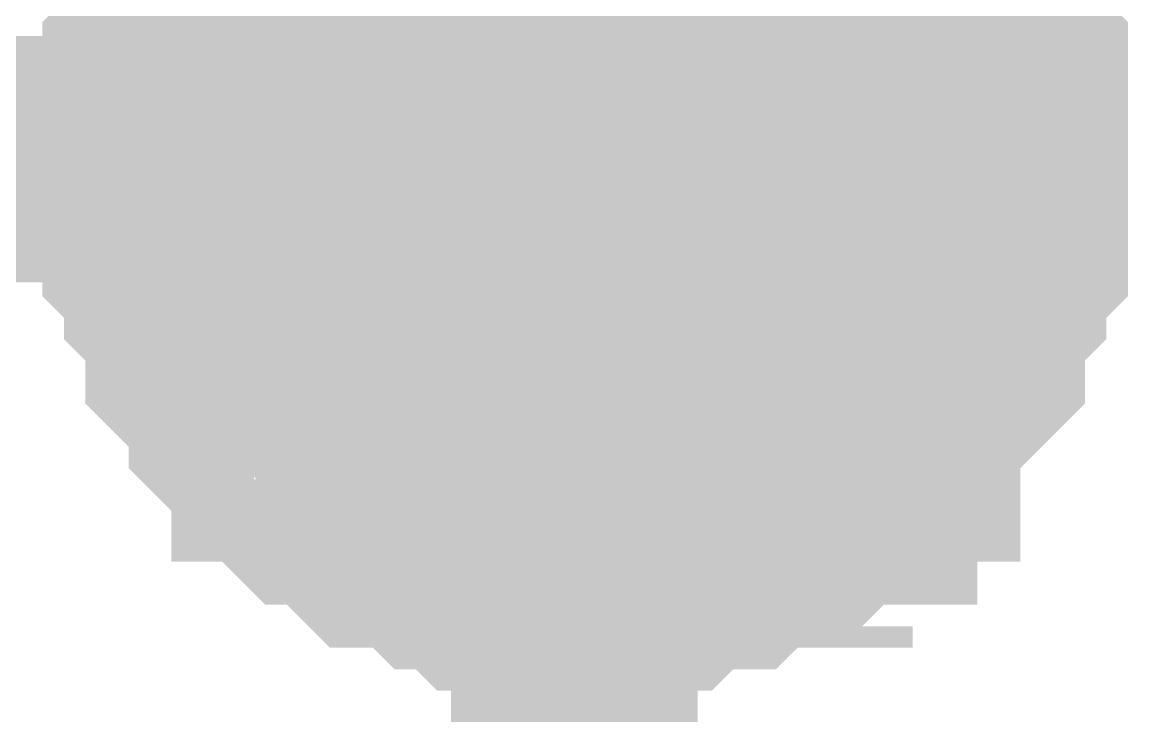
# Model space of a CAD drawing. Header units: inches. Extents: x 0 to 841, y 0 to 594.
# Drawn here: x 76.833 to 78.177, y 94.308 to 95.151 of the extents above; entities that cross this region are included whole.
import ezdxf

# ---------------------------------------------------------------- set-up
doc = ezdxf.new("R2010")
doc.units = ezdxf.units.IN
doc.layers.add('Sheet', color=255, linetype='Continuous')

msp = doc.modelspace()

# ---------------------------------------------------------------- linework, layer by layer
at = {"layer": 'Sheet'}
for points in [[(72.5135, 94.9846, 0.2997, 0.2997, 0), (77.5045, 94.9846, 0.2997, 0.2997, 0), (77.5045, 104.9926, 0.2997, 0.2997, 0), (72.5135, 104.9926, 0.2997, 0.2997, 0)], [(77.008, 94.9846, 0.2997, 0.2997, 0), (77.008, 95.0107, 0.2997, 0.2997, 0), (77.008, 95.0369, 0.2997, 0.2997, 0), (77.008, 95.063, 0.2997, 0.2997, 0), (77.008, 95.0891, 0.2997, 0.2997, 0), (77.0342, 95.1153, 0.2997, 0.2997, 0), (77.0342, 95.1414, 0.2997, 0.2997, 0), (77.0342, 95.1675, 0.2997, 0.2997, 0), (77.0603, 95.1936, 0.2997, 0.2997, 0), (77.0603, 95.2198, 0.2997, 0.2997, 0), (77.0603, 95.2459, 0.2997, 0.2997, 0), (77.0864, 95.2459, 0.2997, 0.2997, 0), (77.0864, 95.272, 0.2997, 0.2997, 0), (77.1126, 95.2982, 0.2997, 0.2997, 0), (77.1126, 95.3243, 0.2997, 0.2997, 0)], [(77.008, 94.9846, 0.2997, 0.2997, 0), (77.008, 95.0107, 0.2997, 0.2997, 0), (77.008, 95.0369, 0.2997, 0.2997, 0), (77.008, 95.063, 0.2997, 0.2997, 0), (77.008, 95.0891, 0.2997, 0.2997, 0), (77.0342, 95.1153, 0.2997, 0.2997, 0), (77.0342, 95.1414, 0.2997, 0.2997, 0), (77.0342, 95.1675, 0.2997, 0.2997, 0), (77.0603, 95.1936, 0.2997, 0.2997, 0), (77.0603, 95.2198, 0.2997, 0.2997, 0), (77.0603, 95.2459, 0.2997, 0.2997, 0), (77.0864, 95.2459, 0.2997, 0.2997, 0), (77.0864, 95.272, 0.2997, 0.2997, 0), (77.1126, 95.2982, 0.2997, 0.2997, 0), (77.1126, 95.3243, 0.2997, 0.2997, 0)], [(77.008, 94.9846, 0.2997, 0.2997, 0), (77.008, 95.0107, 0.2997, 0.2997, 0), (77.008, 95.0369, 0.2997, 0.2997, 0), (77.008, 95.063, 0.2997, 0.2997, 0), (77.008, 95.0891, 0.2997, 0.2997, 0), (77.0342, 95.1153, 0.2997, 0.2997, 0), (77.0342, 95.1414, 0.2997, 0.2997, 0), (77.0342, 95.1675, 0.2997, 0.2997, 0), (77.0603, 95.1936, 0.2997, 0.2997, 0), (77.0603, 95.2198, 0.2997, 0.2997, 0), (77.0603, 95.2459, 0.2997, 0.2997, 0), (77.0864, 95.2459, 0.2997, 0.2997, 0), (77.0864, 95.272, 0.2997, 0.2997, 0), (77.1126, 95.2982, 0.2997, 0.2997, 0), (77.1126, 95.3243, 0.2997, 0.2997, 0)], [(77.008, 94.9846, 0.2997, 0.2997, 0), (77.008, 95.0107, 0.2997, 0.2997, 0), (77.008, 95.0369, 0.2997, 0.2997, 0), (77.008, 95.063, 0.2997, 0.2997, 0), (77.008, 95.0891, 0.2997, 0.2997, 0), (77.0342, 95.1153, 0.2997, 0.2997, 0), (77.0342, 95.1414, 0.2997, 0.2997, 0), (77.0342, 95.1675, 0.2997, 0.2997, 0), (77.0603, 95.1936, 0.2997, 0.2997, 0), (77.0603, 95.2198, 0.2997, 0.2997, 0), (77.0603, 95.2459, 0.2997, 0.2997, 0), (77.0864, 95.2459, 0.2997, 0.2997, 0), (77.0864, 95.272, 0.2997, 0.2997, 0), (77.1126, 95.2982, 0.2997, 0.2997, 0), (77.1126, 95.3243, 0.2997, 0.2997, 0)], [(77.8965, 95.3243, 0.2997, 0.2997, 0), (77.9226, 95.2982, 0.2997, 0.2997, 0), (77.9488, 95.272, 0.2997, 0.2997, 0), (77.9488, 95.2459, 0.2997, 0.2997, 0), (77.9749, 95.2459, 0.2997, 0.2997, 0), (77.9749, 95.2198, 0.2997, 0.2997, 0), (77.9749, 95.1936, 0.2997, 0.2997, 0), (78.001, 95.1675, 0.2997, 0.2997, 0), (78.001, 95.1414, 0.2997, 0.2997, 0), (78.001, 95.1153, 0.2997, 0.2997, 0), (78.0272, 95.0891, 0.2997, 0.2997, 0), (78.0272, 95.063, 0.2997, 0.2997, 0), (78.0272, 95.0369, 0.2997, 0.2997, 0), (78.0272, 95.0107, 0.2997, 0.2997, 0), (78.0272, 94.9846, 0.2997, 0.2997, 0)], [(77.8965, 95.3243, 0.2997, 0.2997, 0), (77.9226, 95.2982, 0.2997, 0.2997, 0), (77.9488, 95.272, 0.2997, 0.2997, 0), (77.9488, 95.2459, 0.2997, 0.2997, 0), (77.9749, 95.2459, 0.2997, 0.2997, 0), (77.9749, 95.2198, 0.2997, 0.2997, 0), (77.9749, 95.1936, 0.2997, 0.2997, 0), (78.001, 95.1675, 0.2997, 0.2997, 0), (78.001, 95.1414, 0.2997, 0.2997, 0), (78.001, 95.1153, 0.2997, 0.2997, 0), (78.0272, 95.0891, 0.2997, 0.2997, 0), (78.0272, 95.063, 0.2997, 0.2997, 0), (78.0272, 95.0369, 0.2997, 0.2997, 0), (78.0272, 95.0107, 0.2997, 0.2997, 0), (78.0272, 94.9846, 0.2997, 0.2997, 0)], [(77.8965, 95.3243, 0.2997, 0.2997, 0), (77.9226, 95.2982, 0.2997, 0.2997, 0), (77.9488, 95.272, 0.2997, 0.2997, 0), (77.9488, 95.2459, 0.2997, 0.2997, 0), (77.9749, 95.2459, 0.2997, 0.2997, 0), (77.9749, 95.2198, 0.2997, 0.2997, 0), (77.9749, 95.1936, 0.2997, 0.2997, 0), (78.001, 95.1675, 0.2997, 0.2997, 0), (78.001, 95.1414, 0.2997, 0.2997, 0), (78.001, 95.1153, 0.2997, 0.2997, 0), (78.0272, 95.0891, 0.2997, 0.2997, 0), (78.0272, 95.063, 0.2997, 0.2997, 0), (78.0272, 95.0369, 0.2997, 0.2997, 0), (78.0272, 95.0107, 0.2997, 0.2997, 0), (78.0272, 94.9846, 0.2997, 0.2997, 0)], [(77.8965, 95.3243, 0.2997, 0.2997, 0), (77.9226, 95.2982, 0.2997, 0.2997, 0), (77.9488, 95.272, 0.2997, 0.2997, 0), (77.9488, 95.2459, 0.2997, 0.2997, 0), (77.9749, 95.2459, 0.2997, 0.2997, 0), (77.9749, 95.2198, 0.2997, 0.2997, 0), (77.9749, 95.1936, 0.2997, 0.2997, 0), (78.001, 95.1675, 0.2997, 0.2997, 0), (78.001, 95.1414, 0.2997, 0.2997, 0), (78.001, 95.1153, 0.2997, 0.2997, 0), (78.0272, 95.0891, 0.2997, 0.2997, 0), (78.0272, 95.063, 0.2997, 0.2997, 0), (78.0272, 95.0369, 0.2997, 0.2997, 0), (78.0272, 95.0107, 0.2997, 0.2997, 0), (78.0272, 94.9846, 0.2997, 0.2997, 0)], [(77.008, 94.9846, 0.0991, 0.0991, 0), (77.008, 95.0107, 0.0991, 0.0991, 0), (77.008, 95.0369, 0.0991, 0.0991, 0), (77.008, 95.063, 0.0991, 0.0991, 0), (77.008, 95.0891, 0.0991, 0.0991, 0), (77.0342, 95.1153, 0.0991, 0.0991, 0), (77.0342, 95.1414, 0.0991, 0.0991, 0), (77.0342, 95.1675, 0.0991, 0.0991, 0), (77.0603, 95.1936, 0.0991, 0.0991, 0), (77.0603, 95.2198, 0.0991, 0.0991, 0)], [(77.008, 94.9846, 0.0991, 0.0991, 0), (77.008, 95.0107, 0.0991, 0.0991, 0), (77.008, 95.0369, 0.0991, 0.0991, 0), (77.008, 95.063, 0.0991, 0.0991, 0), (77.008, 95.0891, 0.0991, 0.0991, 0), (77.0342, 95.1153, 0.0991, 0.0991, 0), (77.0342, 95.1414, 0.0991, 0.0991, 0), (77.0342, 95.1675, 0.0991, 0.0991, 0), (77.0603, 95.1936, 0.0991, 0.0991, 0), (77.0603, 95.2198, 0.0991, 0.0991, 0)], [(77.008, 94.9846, 0.0991, 0.0991, 0), (77.008, 95.0107, 0.0991, 0.0991, 0), (77.008, 95.0369, 0.0991, 0.0991, 0), (77.008, 95.063, 0.0991, 0.0991, 0), (77.008, 95.0891, 0.0991, 0.0991, 0), (77.0342, 95.1153, 0.0991, 0.0991, 0), (77.0342, 95.1414, 0.0991, 0.0991, 0), (77.0342, 95.1675, 0.0991, 0.0991, 0), (77.0603, 95.1936, 0.0991, 0.0991, 0), (77.0603, 95.2198, 0.0991, 0.0991, 0)], [(77.008, 94.9846, 0.0991, 0.0991, 0), (77.008, 95.0107, 0.0991, 0.0991, 0), (77.008, 95.0369, 0.0991, 0.0991, 0), (77.008, 95.063, 0.0991, 0.0991, 0), (77.008, 95.0891, 0.0991, 0.0991, 0), (77.0342, 95.1153, 0.0991, 0.0991, 0), (77.0342, 95.1414, 0.0991, 0.0991, 0), (77.0342, 95.1675, 0.0991, 0.0991, 0), (77.0603, 95.1936, 0.0991, 0.0991, 0), (77.0603, 95.2198, 0.0991, 0.0991, 0)], [(77.9749, 95.2198, 0.0991, 0.0991, 0), (77.9749, 95.1936, 0.0991, 0.0991, 0), (78.001, 95.1675, 0.0991, 0.0991, 0), (78.001, 95.1414, 0.0991, 0.0991, 0), (78.001, 95.1153, 0.0991, 0.0991, 0), (78.0272, 95.0891, 0.0991, 0.0991, 0), (78.0272, 95.063, 0.0991, 0.0991, 0), (78.0272, 95.0369, 0.0991, 0.0991, 0), (78.0272, 95.0107, 0.0991, 0.0991, 0), (78.0272, 94.9846, 0.0991, 0.0991, 0)], [(77.9749, 95.2198, 0.0991, 0.0991, 0), (77.9749, 95.1936, 0.0991, 0.0991, 0), (78.001, 95.1675, 0.0991, 0.0991, 0), (78.001, 95.1414, 0.0991, 0.0991, 0), (78.001, 95.1153, 0.0991, 0.0991, 0), (78.0272, 95.0891, 0.0991, 0.0991, 0), (78.0272, 95.063, 0.0991, 0.0991, 0), (78.0272, 95.0369, 0.0991, 0.0991, 0), (78.0272, 95.0107, 0.0991, 0.0991, 0), (78.0272, 94.9846, 0.0991, 0.0991, 0)], [(77.9749, 95.2198, 0.0991, 0.0991, 0), (77.9749, 95.1936, 0.0991, 0.0991, 0), (78.001, 95.1675, 0.0991, 0.0991, 0), (78.001, 95.1414, 0.0991, 0.0991, 0), (78.001, 95.1153, 0.0991, 0.0991, 0), (78.0272, 95.0891, 0.0991, 0.0991, 0), (78.0272, 95.063, 0.0991, 0.0991, 0), (78.0272, 95.0369, 0.0991, 0.0991, 0), (78.0272, 95.0107, 0.0991, 0.0991, 0), (78.0272, 94.9846, 0.0991, 0.0991, 0)], [(77.9749, 95.2198, 0.0991, 0.0991, 0), (77.9749, 95.1936, 0.0991, 0.0991, 0), (78.001, 95.1675, 0.0991, 0.0991, 0), (78.001, 95.1414, 0.0991, 0.0991, 0), (78.001, 95.1153, 0.0991, 0.0991, 0), (78.0272, 95.0891, 0.0991, 0.0991, 0), (78.0272, 95.063, 0.0991, 0.0991, 0), (78.0272, 95.0369, 0.0991, 0.0991, 0), (78.0272, 95.0107, 0.0991, 0.0991, 0), (78.0272, 94.9846, 0.0991, 0.0991, 0)], [(77.5045, 94.4881, 0.2997, 0.2997, 0), (77.4784, 94.4881, 0.2997, 0.2997, 0), (77.4523, 94.4881, 0.2997, 0.2997, 0), (77.4261, 94.4881, 0.2997, 0.2997, 0), (77.4, 94.4881, 0.2997, 0.2997, 0), (77.3739, 94.5143, 0.2997, 0.2997, 0), (77.3739, 94.5143, 0.2997, 0.2997, 0), (77.3478, 94.5143, 0.2997, 0.2997, 0), (77.3216, 94.5404, 0.2997, 0.2997, 0), (77.2955, 94.5404, 0.2997, 0.2997, 0), (77.2694, 94.5404, 0.2997, 0.2997, 0), (77.2432, 94.5665, 0.2997, 0.2997, 0), (77.2432, 94.5665, 0.2997, 0.2997, 0), (77.2171, 94.5926, 0.2997, 0.2997, 0), (77.191, 94.5926, 0.2997, 0.2997, 0), (77.1648, 94.6188, 0.2997, 0.2997, 0), (77.1648, 94.6449, 0.2997, 0.2997, 0), (77.1387, 94.6449, 0.2997, 0.2997, 0), (77.1126, 94.671, 0.2997, 0.2997, 0), (77.1126, 94.6972, 0.2997, 0.2997, 0), (77.0864, 94.7233, 0.2997, 0.2997, 0), (77.0864, 94.7233, 0.2997, 0.2997, 0), (77.0603, 94.7494, 0.2997, 0.2997, 0), (77.0603, 94.7756, 0.2997, 0.2997, 0), (77.0603, 94.8017, 0.2997, 0.2997, 0), (77.0342, 94.8278, 0.2997, 0.2997, 0), (77.0342, 94.854, 0.2997, 0.2997, 0), (77.0342, 94.854, 0.2997, 0.2997, 0), (77.008, 94.8801, 0.2997, 0.2997, 0), (77.008, 94.9062, 0.2997, 0.2997, 0), (77.008, 94.9323, 0.2997, 0.2997, 0), (77.008, 94.9585, 0.2997, 0.2997, 0), (77.008, 94.9846, 0.2997, 0.2997, 0)], [(77.008, 94.9846, 0.2997, 0.2997, 0), (77.008, 94.9846, 0.2997, 0.2997, 0)], [(77.5045, 94.4881, 0.2997, 0.2997, 0), (77.4784, 94.4881, 0.2997, 0.2997, 0), (77.4523, 94.4881, 0.2997, 0.2997, 0), (77.4261, 94.4881, 0.2997, 0.2997, 0), (77.4, 94.4881, 0.2997, 0.2997, 0), (77.3739, 94.5143, 0.2997, 0.2997, 0), (77.3739, 94.5143, 0.2997, 0.2997, 0), (77.3478, 94.5143, 0.2997, 0.2997, 0), (77.3216, 94.5404, 0.2997, 0.2997, 0), (77.2955, 94.5404, 0.2997, 0.2997, 0), (77.2694, 94.5404, 0.2997, 0.2997, 0), (77.2432, 94.5665, 0.2997, 0.2997, 0), (77.2432, 94.5665, 0.2997, 0.2997, 0), (77.2171, 94.5926, 0.2997, 0.2997, 0), (77.191, 94.5926, 0.2997, 0.2997, 0), (77.1648, 94.6188, 0.2997, 0.2997, 0), (77.1648, 94.6449, 0.2997, 0.2997, 0), (77.1387, 94.6449, 0.2997, 0.2997, 0), (77.1126, 94.671, 0.2997, 0.2997, 0), (77.1126, 94.6972, 0.2997, 0.2997, 0), (77.0864, 94.7233, 0.2997, 0.2997, 0), (77.0864, 94.7233, 0.2997, 0.2997, 0), (77.0603, 94.7494, 0.2997, 0.2997, 0), (77.0603, 94.7756, 0.2997, 0.2997, 0), (77.0603, 94.8017, 0.2997, 0.2997, 0), (77.0342, 94.8278, 0.2997, 0.2997, 0), (77.0342, 94.854, 0.2997, 0.2997, 0), (77.0342, 94.854, 0.2997, 0.2997, 0), (77.008, 94.8801, 0.2997, 0.2997, 0), (77.008, 94.9062, 0.2997, 0.2997, 0), (77.008, 94.9323, 0.2997, 0.2997, 0), (77.008, 94.9585, 0.2997, 0.2997, 0), (77.008, 94.9846, 0.2997, 0.2997, 0)], [(77.008, 94.9846, 0.2997, 0.2997, 0), (77.008, 94.9846, 0.2997, 0.2997, 0)], [(77.5045, 94.4881, 0.2997, 0.2997, 0), (77.4784, 94.4881, 0.2997, 0.2997, 0), (77.4523, 94.4881, 0.2997, 0.2997, 0), (77.4261, 94.4881, 0.2997, 0.2997, 0), (77.4, 94.4881, 0.2997, 0.2997, 0), (77.3739, 94.5143, 0.2997, 0.2997, 0), (77.3739, 94.5143, 0.2997, 0.2997, 0), (77.3478, 94.5143, 0.2997, 0.2997, 0), (77.3216, 94.5404, 0.2997, 0.2997, 0), (77.2955, 94.5404, 0.2997, 0.2997, 0), (77.2694, 94.5404, 0.2997, 0.2997, 0), (77.2432, 94.5665, 0.2997, 0.2997, 0), (77.2432, 94.5665, 0.2997, 0.2997, 0), (77.2171, 94.5926, 0.2997, 0.2997, 0), (77.191, 94.5926, 0.2997, 0.2997, 0), (77.1648, 94.6188, 0.2997, 0.2997, 0), (77.1648, 94.6449, 0.2997, 0.2997, 0), (77.1387, 94.6449, 0.2997, 0.2997, 0), (77.1126, 94.671, 0.2997, 0.2997, 0), (77.1126, 94.6972, 0.2997, 0.2997, 0), (77.0864, 94.7233, 0.2997, 0.2997, 0), (77.0864, 94.7233, 0.2997, 0.2997, 0), (77.0603, 94.7494, 0.2997, 0.2997, 0), (77.0603, 94.7756, 0.2997, 0.2997, 0), (77.0603, 94.8017, 0.2997, 0.2997, 0), (77.0342, 94.8278, 0.2997, 0.2997, 0), (77.0342, 94.854, 0.2997, 0.2997, 0), (77.0342, 94.854, 0.2997, 0.2997, 0), (77.008, 94.8801, 0.2997, 0.2997, 0), (77.008, 94.9062, 0.2997, 0.2997, 0), (77.008, 94.9323, 0.2997, 0.2997, 0), (77.008, 94.9585, 0.2997, 0.2997, 0), (77.008, 94.9846, 0.2997, 0.2997, 0)], [(77.008, 94.9846, 0.2997, 0.2997, 0), (77.008, 94.9846, 0.2997, 0.2997, 0)], [(77.5045, 94.4881, 0.2997, 0.2997, 0), (77.4784, 94.4881, 0.2997, 0.2997, 0), (77.4523, 94.4881, 0.2997, 0.2997, 0), (77.4261, 94.4881, 0.2997, 0.2997, 0), (77.4, 94.4881, 0.2997, 0.2997, 0), (77.3739, 94.5143, 0.2997, 0.2997, 0), (77.3739, 94.5143, 0.2997, 0.2997, 0), (77.3478, 94.5143, 0.2997, 0.2997, 0), (77.3216, 94.5404, 0.2997, 0.2997, 0), (77.2955, 94.5404, 0.2997, 0.2997, 0), (77.2694, 94.5404, 0.2997, 0.2997, 0), (77.2432, 94.5665, 0.2997, 0.2997, 0), (77.2432, 94.5665, 0.2997, 0.2997, 0), (77.2171, 94.5926, 0.2997, 0.2997, 0), (77.191, 94.5926, 0.2997, 0.2997, 0), (77.1648, 94.6188, 0.2997, 0.2997, 0), (77.1648, 94.6449, 0.2997, 0.2997, 0), (77.1387, 94.6449, 0.2997, 0.2997, 0), (77.1126, 94.671, 0.2997, 0.2997, 0), (77.1126, 94.6972, 0.2997, 0.2997, 0), (77.0864, 94.7233, 0.2997, 0.2997, 0), (77.0864, 94.7233, 0.2997, 0.2997, 0), (77.0603, 94.7494, 0.2997, 0.2997, 0), (77.0603, 94.7756, 0.2997, 0.2997, 0), (77.0603, 94.8017, 0.2997, 0.2997, 0), (77.0342, 94.8278, 0.2997, 0.2997, 0), (77.0342, 94.854, 0.2997, 0.2997, 0), (77.0342, 94.854, 0.2997, 0.2997, 0), (77.008, 94.8801, 0.2997, 0.2997, 0), (77.008, 94.9062, 0.2997, 0.2997, 0), (77.008, 94.9323, 0.2997, 0.2997, 0), (77.008, 94.9585, 0.2997, 0.2997, 0), (77.008, 94.9846, 0.2997, 0.2997, 0)], [(77.008, 94.9846, 0.2997, 0.2997, 0), (77.008, 94.9846, 0.2997, 0.2997, 0)], [(78.0272, 94.9846, 0.2997, 0.2997, 0), (78.0272, 94.9585, 0.2997, 0.2997, 0), (78.0272, 94.9323, 0.2997, 0.2997, 0), (78.0272, 94.9062, 0.2997, 0.2997, 0), (78.0272, 94.8801, 0.2997, 0.2997, 0), (78.001, 94.854, 0.2997, 0.2997, 0), (78.001, 94.854, 0.2997, 0.2997, 0), (78.001, 94.8278, 0.2997, 0.2997, 0), (77.9749, 94.8017, 0.2997, 0.2997, 0), (77.9749, 94.7756, 0.2997, 0.2997, 0), (77.9749, 94.7494, 0.2997, 0.2997, 0), (77.9488, 94.7233, 0.2997, 0.2997, 0), (77.9488, 94.7233, 0.2997, 0.2997, 0), (77.9226, 94.6972, 0.2997, 0.2997, 0), (77.8965, 94.671, 0.2997, 0.2997, 0), (77.8965, 94.6449, 0.2997, 0.2997, 0), (77.8704, 94.6449, 0.2997, 0.2997, 0), (77.8442, 94.6188, 0.2997, 0.2997, 0), (77.8442, 94.5926, 0.2997, 0.2997, 0), (77.8181, 94.5926, 0.2997, 0.2997, 0), (77.792, 94.5665, 0.2997, 0.2997, 0), (77.7658, 94.5665, 0.2997, 0.2997, 0), (77.7658, 94.5404, 0.2997, 0.2997, 0), (77.7397, 94.5404, 0.2997, 0.2997, 0), (77.7136, 94.5404, 0.2997, 0.2997, 0), (77.6875, 94.5143, 0.2997, 0.2997, 0), (77.6613, 94.5143, 0.2997, 0.2997, 0), (77.6352, 94.5143, 0.2997, 0.2997, 0), (77.6091, 94.4881, 0.2997, 0.2997, 0), (77.5829, 94.4881, 0.2997, 0.2997, 0), (77.5568, 94.4881, 0.2997, 0.2997, 0), (77.5307, 94.4881, 0.2997, 0.2997, 0), (77.5045, 94.4881, 0.2997, 0.2997, 0)], [(77.5045, 94.9846, 0.2997, 0.2997, 0), (77.5045, 64.9867, 0.2997, 0.2997, 0), (77.5045, 55.0048, 0.2997, 0.2997, 0), (77.5045, 44.9968, 0.2997, 0.2997, 0), (77.5045, 34.9888, 0.2997, 0.2997, 0)], [(78.0272, 94.9846, 0.2997, 0.2997, 0), (78.0272, 94.9585, 0.2997, 0.2997, 0), (78.0272, 94.9323, 0.2997, 0.2997, 0), (78.0272, 94.9062, 0.2997, 0.2997, 0), (78.0272, 94.8801, 0.2997, 0.2997, 0), (78.001, 94.854, 0.2997, 0.2997, 0), (78.001, 94.854, 0.2997, 0.2997, 0), (78.001, 94.8278, 0.2997, 0.2997, 0), (77.9749, 94.8017, 0.2997, 0.2997, 0), (77.9749, 94.7756, 0.2997, 0.2997, 0), (77.9749, 94.7494, 0.2997, 0.2997, 0), (77.9488, 94.7233, 0.2997, 0.2997, 0), (77.9488, 94.7233, 0.2997, 0.2997, 0), (77.9226, 94.6972, 0.2997, 0.2997, 0), (77.8965, 94.671, 0.2997, 0.2997, 0), (77.8965, 94.6449, 0.2997, 0.2997, 0), (77.8704, 94.6449, 0.2997, 0.2997, 0), (77.8442, 94.6188, 0.2997, 0.2997, 0), (77.8442, 94.5926, 0.2997, 0.2997, 0), (77.8181, 94.5926, 0.2997, 0.2997, 0), (77.792, 94.5665, 0.2997, 0.2997, 0), (77.7658, 94.5665, 0.2997, 0.2997, 0), (77.7658, 94.5404, 0.2997, 0.2997, 0), (77.7397, 94.5404, 0.2997, 0.2997, 0), (77.7136, 94.5404, 0.2997, 0.2997, 0), (77.6875, 94.5143, 0.2997, 0.2997, 0), (77.6613, 94.5143, 0.2997, 0.2997, 0), (77.6352, 94.5143, 0.2997, 0.2997, 0), (77.6091, 94.4881, 0.2997, 0.2997, 0), (77.5829, 94.4881, 0.2997, 0.2997, 0), (77.5568, 94.4881, 0.2997, 0.2997, 0), (77.5307, 94.4881, 0.2997, 0.2997, 0), (77.5045, 94.4881, 0.2997, 0.2997, 0)], [(78.0272, 94.9846, 0.2997, 0.2997, 0), (78.0272, 94.9585, 0.2997, 0.2997, 0), (78.0272, 94.9323, 0.2997, 0.2997, 0), (78.0272, 94.9062, 0.2997, 0.2997, 0), (78.0272, 94.8801, 0.2997, 0.2997, 0), (78.001, 94.854, 0.2997, 0.2997, 0), (78.001, 94.854, 0.2997, 0.2997, 0), (78.001, 94.8278, 0.2997, 0.2997, 0), (77.9749, 94.8017, 0.2997, 0.2997, 0), (77.9749, 94.7756, 0.2997, 0.2997, 0), (77.9749, 94.7494, 0.2997, 0.2997, 0), (77.9488, 94.7233, 0.2997, 0.2997, 0), (77.9488, 94.7233, 0.2997, 0.2997, 0), (77.9226, 94.6972, 0.2997, 0.2997, 0), (77.8965, 94.671, 0.2997, 0.2997, 0), (77.8965, 94.6449, 0.2997, 0.2997, 0), (77.8704, 94.6449, 0.2997, 0.2997, 0), (77.8442, 94.6188, 0.2997, 0.2997, 0), (77.8442, 94.5926, 0.2997, 0.2997, 0), (77.8181, 94.5926, 0.2997, 0.2997, 0), (77.792, 94.5665, 0.2997, 0.2997, 0), (77.7658, 94.5665, 0.2997, 0.2997, 0), (77.7658, 94.5404, 0.2997, 0.2997, 0), (77.7397, 94.5404, 0.2997, 0.2997, 0), (77.7136, 94.5404, 0.2997, 0.2997, 0), (77.6875, 94.5143, 0.2997, 0.2997, 0), (77.6613, 94.5143, 0.2997, 0.2997, 0), (77.6352, 94.5143, 0.2997, 0.2997, 0), (77.6091, 94.4881, 0.2997, 0.2997, 0), (77.5829, 94.4881, 0.2997, 0.2997, 0), (77.5568, 94.4881, 0.2997, 0.2997, 0), (77.5307, 94.4881, 0.2997, 0.2997, 0), (77.5045, 94.4881, 0.2997, 0.2997, 0)], [(78.0272, 94.9846, 0.2997, 0.2997, 0), (78.0272, 94.9585, 0.2997, 0.2997, 0), (78.0272, 94.9323, 0.2997, 0.2997, 0), (78.0272, 94.9062, 0.2997, 0.2997, 0), (78.0272, 94.8801, 0.2997, 0.2997, 0), (78.001, 94.854, 0.2997, 0.2997, 0), (78.001, 94.854, 0.2997, 0.2997, 0), (78.001, 94.8278, 0.2997, 0.2997, 0), (77.9749, 94.8017, 0.2997, 0.2997, 0), (77.9749, 94.7756, 0.2997, 0.2997, 0), (77.9749, 94.7494, 0.2997, 0.2997, 0), (77.9488, 94.7233, 0.2997, 0.2997, 0), (77.9488, 94.7233, 0.2997, 0.2997, 0), (77.9226, 94.6972, 0.2997, 0.2997, 0), (77.8965, 94.671, 0.2997, 0.2997, 0), (77.8965, 94.6449, 0.2997, 0.2997, 0), (77.8704, 94.6449, 0.2997, 0.2997, 0), (77.8442, 94.6188, 0.2997, 0.2997, 0), (77.8442, 94.5926, 0.2997, 0.2997, 0), (77.8181, 94.5926, 0.2997, 0.2997, 0), (77.792, 94.5665, 0.2997, 0.2997, 0), (77.7658, 94.5665, 0.2997, 0.2997, 0), (77.7658, 94.5404, 0.2997, 0.2997, 0), (77.7397, 94.5404, 0.2997, 0.2997, 0), (77.7136, 94.5404, 0.2997, 0.2997, 0), (77.6875, 94.5143, 0.2997, 0.2997, 0), (77.6613, 94.5143, 0.2997, 0.2997, 0), (77.6352, 94.5143, 0.2997, 0.2997, 0), (77.6091, 94.4881, 0.2997, 0.2997, 0), (77.5829, 94.4881, 0.2997, 0.2997, 0), (77.5568, 94.4881, 0.2997, 0.2997, 0), (77.5307, 94.4881, 0.2997, 0.2997, 0), (77.5045, 94.4881, 0.2997, 0.2997, 0)], [(78.0272, 94.9846, 0.2997, 0.2997, 0), (78.0272, 94.9846, 0.2997, 0.2997, 0), (78.0272, 94.9846, 0.2997, 0.2997, 0), (78.0272, 94.9846, 0.2997, 0.2997, 0), (78.0272, 94.9846, 0.2997, 0.2997, 0), (78.0272, 94.9846, 0.2997, 0.2997, 0), (78.0272, 94.9846, 0.2997, 0.2997, 0), (78.0272, 94.9846, 0.2997, 0.2997, 0), (78.0272, 94.9846, 0.2997, 0.2997, 0), (78.0272, 94.9846, 0.2997, 0.2997, 0), (78.0272, 94.9846, 0.2997, 0.2997, 0), (78.0272, 94.9846, 0.2997, 0.2997, 0), (78.0272, 94.9846, 0.2997, 0.2997, 0), (78.0272, 94.9846, 0.2997, 0.2997, 0), (78.0272, 94.9846, 0.2997, 0.2997, 0), (78.0272, 94.9846, 0.2997, 0.2997, 0), (78.0272, 94.9846, 0.2997, 0.2997, 0), (78.0272, 94.9846, 0.2997, 0.2997, 0), (78.0272, 94.9846, 0.2997, 0.2997, 0), (78.0272, 94.9846, 0.2997, 0.2997, 0), (78.0272, 94.9846, 0.2997, 0.2997, 0), (78.0272, 94.9846, 0.2997, 0.2997, 0), (78.0272, 94.9846, 0.2997, 0.2997, 0), (78.0272, 94.9846, 0.2997, 0.2997, 0), (78.0272, 94.9846, 0.2997, 0.2997, 0), (78.0272, 94.9846, 0.2997, 0.2997, 0), (78.0272, 94.9846, 0.2997, 0.2997, 0), (78.0272, 94.9846, 0.2997, 0.2997, 0), (78.0272, 94.9846, 0.2997, 0.2997, 0), (78.0272, 94.9846, 0.2997, 0.2997, 0), (78.0272, 94.9846, 0.2997, 0.2997, 0), (78.0272, 94.9846, 0.2997, 0.2997, 0), (78.0272, 94.9846, 0.2997, 0.2997, 0)], [(78.0272, 94.9846, 0.2997, 0.2997, 0), (78.0272, 94.9846, 0.2997, 0.2997, 0)], [(78.0272, 94.9846, 0.2997, 0.2997, 0), (78.0272, 94.9846, 0.2997, 0.2997, 0), (78.0272, 94.9846, 0.2997, 0.2997, 0), (78.0272, 94.9846, 0.2997, 0.2997, 0), (78.0272, 94.9846, 0.2997, 0.2997, 0), (78.0272, 94.9846, 0.2997, 0.2997, 0), (78.0272, 94.9846, 0.2997, 0.2997, 0), (78.0272, 94.9846, 0.2997, 0.2997, 0), (78.0272, 94.9846, 0.2997, 0.2997, 0), (78.0272, 94.9846, 0.2997, 0.2997, 0), (78.0272, 94.9846, 0.2997, 0.2997, 0), (78.0272, 94.9846, 0.2997, 0.2997, 0), (78.0272, 94.9846, 0.2997, 0.2997, 0), (78.0272, 94.9846, 0.2997, 0.2997, 0), (78.0272, 94.9846, 0.2997, 0.2997, 0), (78.0272, 94.9846, 0.2997, 0.2997, 0), (78.0272, 94.9846, 0.2997, 0.2997, 0), (78.0272, 94.9846, 0.2997, 0.2997, 0), (78.0272, 94.9846, 0.2997, 0.2997, 0), (78.0272, 94.9846, 0.2997, 0.2997, 0), (78.0272, 94.9846, 0.2997, 0.2997, 0), (78.0272, 94.9846, 0.2997, 0.2997, 0), (78.0272, 94.9846, 0.2997, 0.2997, 0), (78.0272, 94.9846, 0.2997, 0.2997, 0), (78.0272, 94.9846, 0.2997, 0.2997, 0), (78.0272, 94.9846, 0.2997, 0.2997, 0), (78.0272, 94.9846, 0.2997, 0.2997, 0), (78.0272, 94.9846, 0.2997, 0.2997, 0), (78.0272, 94.9846, 0.2997, 0.2997, 0), (78.0272, 94.9846, 0.2997, 0.2997, 0), (78.0272, 94.9846, 0.2997, 0.2997, 0), (78.0272, 94.9846, 0.2997, 0.2997, 0), (78.0272, 94.9846, 0.2997, 0.2997, 0)], [(78.0272, 94.9846, 0.2997, 0.2997, 0), (78.0272, 94.9846, 0.2997, 0.2997, 0)], [(78.0272, 94.9846, 0.2997, 0.2997, 0), (78.0272, 94.9846, 0.2997, 0.2997, 0), (78.0272, 94.9846, 0.2997, 0.2997, 0), (78.0272, 94.9846, 0.2997, 0.2997, 0), (78.0272, 94.9846, 0.2997, 0.2997, 0), (78.0272, 94.9846, 0.2997, 0.2997, 0), (78.0272, 94.9846, 0.2997, 0.2997, 0), (78.0272, 94.9846, 0.2997, 0.2997, 0), (78.0272, 94.9846, 0.2997, 0.2997, 0), (78.0272, 94.9846, 0.2997, 0.2997, 0), (78.0272, 94.9846, 0.2997, 0.2997, 0), (78.0272, 94.9846, 0.2997, 0.2997, 0), (78.0272, 94.9846, 0.2997, 0.2997, 0), (78.0272, 94.9846, 0.2997, 0.2997, 0), (78.0272, 94.9846, 0.2997, 0.2997, 0), (78.0272, 94.9846, 0.2997, 0.2997, 0), (78.0272, 94.9846, 0.2997, 0.2997, 0), (78.0272, 94.9846, 0.2997, 0.2997, 0), (78.0272, 94.9846, 0.2997, 0.2997, 0), (78.0272, 94.9846, 0.2997, 0.2997, 0), (78.0272, 94.9846, 0.2997, 0.2997, 0), (78.0272, 94.9846, 0.2997, 0.2997, 0), (78.0272, 94.9846, 0.2997, 0.2997, 0), (78.0272, 94.9846, 0.2997, 0.2997, 0), (78.0272, 94.9846, 0.2997, 0.2997, 0), (78.0272, 94.9846, 0.2997, 0.2997, 0), (78.0272, 94.9846, 0.2997, 0.2997, 0), (78.0272, 94.9846, 0.2997, 0.2997, 0), (78.0272, 94.9846, 0.2997, 0.2997, 0), (78.0272, 94.9846, 0.2997, 0.2997, 0), (78.0272, 94.9846, 0.2997, 0.2997, 0), (78.0272, 94.9846, 0.2997, 0.2997, 0), (78.0272, 94.9846, 0.2997, 0.2997, 0)], [(78.0272, 94.9846, 0.2997, 0.2997, 0), (78.0272, 94.9846, 0.2997, 0.2997, 0)], [(78.0272, 94.9846, 0.2997, 0.2997, 0), (78.0272, 94.9846, 0.2997, 0.2997, 0), (78.0272, 94.9846, 0.2997, 0.2997, 0), (78.0272, 94.9846, 0.2997, 0.2997, 0), (78.0272, 94.9846, 0.2997, 0.2997, 0), (78.0272, 94.9846, 0.2997, 0.2997, 0), (78.0272, 94.9846, 0.2997, 0.2997, 0), (78.0272, 94.9846, 0.2997, 0.2997, 0), (78.0272, 94.9846, 0.2997, 0.2997, 0), (78.0272, 94.9846, 0.2997, 0.2997, 0), (78.0272, 94.9846, 0.2997, 0.2997, 0), (78.0272, 94.9846, 0.2997, 0.2997, 0), (78.0272, 94.9846, 0.2997, 0.2997, 0), (78.0272, 94.9846, 0.2997, 0.2997, 0), (78.0272, 94.9846, 0.2997, 0.2997, 0), (78.0272, 94.9846, 0.2997, 0.2997, 0), (78.0272, 94.9846, 0.2997, 0.2997, 0), (78.0272, 94.9846, 0.2997, 0.2997, 0), (78.0272, 94.9846, 0.2997, 0.2997, 0), (78.0272, 94.9846, 0.2997, 0.2997, 0), (78.0272, 94.9846, 0.2997, 0.2997, 0), (78.0272, 94.9846, 0.2997, 0.2997, 0), (78.0272, 94.9846, 0.2997, 0.2997, 0), (78.0272, 94.9846, 0.2997, 0.2997, 0), (78.0272, 94.9846, 0.2997, 0.2997, 0), (78.0272, 94.9846, 0.2997, 0.2997, 0), (78.0272, 94.9846, 0.2997, 0.2997, 0), (78.0272, 94.9846, 0.2997, 0.2997, 0), (78.0272, 94.9846, 0.2997, 0.2997, 0), (78.0272, 94.9846, 0.2997, 0.2997, 0), (78.0272, 94.9846, 0.2997, 0.2997, 0), (78.0272, 94.9846, 0.2997, 0.2997, 0), (78.0272, 94.9846, 0.2997, 0.2997, 0)], [(78.0272, 94.9846, 0.2997, 0.2997, 0), (78.0272, 94.9846, 0.2997, 0.2997, 0)], [(77.5045, 94.4881, 0.0991, 0.0991, 0), (77.4784, 94.4881, 0.0991, 0.0991, 0), (77.4523, 94.4881, 0.0991, 0.0991, 0), (77.4261, 94.4881, 0.0991, 0.0991, 0), (77.4, 94.4881, 0.0991, 0.0991, 0), (77.3739, 94.5143, 0.0991, 0.0991, 0), (77.3739, 94.5143, 0.0991, 0.0991, 0), (77.3478, 94.5143, 0.0991, 0.0991, 0), (77.3216, 94.5404, 0.0991, 0.0991, 0), (77.2955, 94.5404, 0.0991, 0.0991, 0), (77.2694, 94.5404, 0.0991, 0.0991, 0), (77.2432, 94.5665, 0.0991, 0.0991, 0), (77.2432, 94.5665, 0.0991, 0.0991, 0), (77.2171, 94.5926, 0.0991, 0.0991, 0), (77.191, 94.5926, 0.0991, 0.0991, 0), (77.1648, 94.6188, 0.0991, 0.0991, 0), (77.1648, 94.6449, 0.0991, 0.0991, 0), (77.1387, 94.6449, 0.0991, 0.0991, 0), (77.1126, 94.671, 0.0991, 0.0991, 0), (77.1126, 94.6972, 0.0991, 0.0991, 0), (77.0864, 94.7233, 0.0991, 0.0991, 0), (77.0864, 94.7233, 0.0991, 0.0991, 0), (77.0603, 94.7494, 0.0991, 0.0991, 0), (77.0603, 94.7756, 0.0991, 0.0991, 0), (77.0603, 94.8017, 0.0991, 0.0991, 0), (77.0342, 94.8278, 0.0991, 0.0991, 0), (77.0342, 94.854, 0.0991, 0.0991, 0), (77.0342, 94.854, 0.0991, 0.0991, 0), (77.008, 94.8801, 0.0991, 0.0991, 0), (77.008, 94.9062, 0.0991, 0.0991, 0), (77.008, 94.9323, 0.0991, 0.0991, 0), (77.008, 94.9585, 0.0991, 0.0991, 0), (77.008, 94.9846, 0.0991, 0.0991, 0)], [(77.008, 94.9846, 0.0991, 0.0991, 0), (77.008, 94.9846, 0.0991, 0.0991, 0)], [(77.5045, 94.4881, 0.0991, 0.0991, 0), (77.4784, 94.4881, 0.0991, 0.0991, 0), (77.4523, 94.4881, 0.0991, 0.0991, 0), (77.4261, 94.4881, 0.0991, 0.0991, 0), (77.4, 94.4881, 0.0991, 0.0991, 0), (77.3739, 94.5143, 0.0991, 0.0991, 0), (77.3739, 94.5143, 0.0991, 0.0991, 0), (77.3478, 94.5143, 0.0991, 0.0991, 0), (77.3216, 94.5404, 0.0991, 0.0991, 0), (77.2955, 94.5404, 0.0991, 0.0991, 0), (77.2694, 94.5404, 0.0991, 0.0991, 0), (77.2432, 94.5665, 0.0991, 0.0991, 0), (77.2432, 94.5665, 0.0991, 0.0991, 0), (77.2171, 94.5926, 0.0991, 0.0991, 0), (77.191, 94.5926, 0.0991, 0.0991, 0), (77.1648, 94.6188, 0.0991, 0.0991, 0), (77.1648, 94.6449, 0.0991, 0.0991, 0), (77.1387, 94.6449, 0.0991, 0.0991, 0), (77.1126, 94.671, 0.0991, 0.0991, 0), (77.1126, 94.6972, 0.0991, 0.0991, 0), (77.0864, 94.7233, 0.0991, 0.0991, 0), (77.0864, 94.7233, 0.0991, 0.0991, 0), (77.0603, 94.7494, 0.0991, 0.0991, 0), (77.0603, 94.7756, 0.0991, 0.0991, 0), (77.0603, 94.8017, 0.0991, 0.0991, 0), (77.0342, 94.8278, 0.0991, 0.0991, 0), (77.0342, 94.854, 0.0991, 0.0991, 0), (77.0342, 94.854, 0.0991, 0.0991, 0), (77.008, 94.8801, 0.0991, 0.0991, 0), (77.008, 94.9062, 0.0991, 0.0991, 0), (77.008, 94.9323, 0.0991, 0.0991, 0), (77.008, 94.9585, 0.0991, 0.0991, 0), (77.008, 94.9846, 0.0991, 0.0991, 0)], [(77.008, 94.9846, 0.0991, 0.0991, 0), (77.008, 94.9846, 0.0991, 0.0991, 0)], [(77.5045, 94.4881, 0.0991, 0.0991, 0), (77.4784, 94.4881, 0.0991, 0.0991, 0), (77.4523, 94.4881, 0.0991, 0.0991, 0), (77.4261, 94.4881, 0.0991, 0.0991, 0), (77.4, 94.4881, 0.0991, 0.0991, 0), (77.3739, 94.5143, 0.0991, 0.0991, 0), (77.3739, 94.5143, 0.0991, 0.0991, 0), (77.3478, 94.5143, 0.0991, 0.0991, 0), (77.3216, 94.5404, 0.0991, 0.0991, 0), (77.2955, 94.5404, 0.0991, 0.0991, 0), (77.2694, 94.5404, 0.0991, 0.0991, 0), (77.2432, 94.5665, 0.0991, 0.0991, 0), (77.2432, 94.5665, 0.0991, 0.0991, 0), (77.2171, 94.5926, 0.0991, 0.0991, 0), (77.191, 94.5926, 0.0991, 0.0991, 0), (77.1648, 94.6188, 0.0991, 0.0991, 0), (77.1648, 94.6449, 0.0991, 0.0991, 0), (77.1387, 94.6449, 0.0991, 0.0991, 0), (77.1126, 94.671, 0.0991, 0.0991, 0), (77.1126, 94.6972, 0.0991, 0.0991, 0), (77.0864, 94.7233, 0.0991, 0.0991, 0), (77.0864, 94.7233, 0.0991, 0.0991, 0), (77.0603, 94.7494, 0.0991, 0.0991, 0), (77.0603, 94.7756, 0.0991, 0.0991, 0), (77.0603, 94.8017, 0.0991, 0.0991, 0), (77.0342, 94.8278, 0.0991, 0.0991, 0), (77.0342, 94.854, 0.0991, 0.0991, 0), (77.0342, 94.854, 0.0991, 0.0991, 0), (77.008, 94.8801, 0.0991, 0.0991, 0), (77.008, 94.9062, 0.0991, 0.0991, 0), (77.008, 94.9323, 0.0991, 0.0991, 0), (77.008, 94.9585, 0.0991, 0.0991, 0), (77.008, 94.9846, 0.0991, 0.0991, 0)], [(77.008, 94.9846, 0.0991, 0.0991, 0), (77.008, 94.9846, 0.0991, 0.0991, 0)], [(77.5045, 94.4881, 0.0991, 0.0991, 0), (77.4784, 94.4881, 0.0991, 0.0991, 0), (77.4523, 94.4881, 0.0991, 0.0991, 0), (77.4261, 94.4881, 0.0991, 0.0991, 0), (77.4, 94.4881, 0.0991, 0.0991, 0), (77.3739, 94.5143, 0.0991, 0.0991, 0), (77.3739, 94.5143, 0.0991, 0.0991, 0), (77.3478, 94.5143, 0.0991, 0.0991, 0), (77.3216, 94.5404, 0.0991, 0.0991, 0), (77.2955, 94.5404, 0.0991, 0.0991, 0), (77.2694, 94.5404, 0.0991, 0.0991, 0), (77.2432, 94.5665, 0.0991, 0.0991, 0), (77.2432, 94.5665, 0.0991, 0.0991, 0), (77.2171, 94.5926, 0.0991, 0.0991, 0), (77.191, 94.5926, 0.0991, 0.0991, 0), (77.1648, 94.6188, 0.0991, 0.0991, 0), (77.1648, 94.6449, 0.0991, 0.0991, 0), (77.1387, 94.6449, 0.0991, 0.0991, 0), (77.1126, 94.671, 0.0991, 0.0991, 0), (77.1126, 94.6972, 0.0991, 0.0991, 0), (77.0864, 94.7233, 0.0991, 0.0991, 0), (77.0864, 94.7233, 0.0991, 0.0991, 0), (77.0603, 94.7494, 0.0991, 0.0991, 0), (77.0603, 94.7756, 0.0991, 0.0991, 0), (77.0603, 94.8017, 0.0991, 0.0991, 0), (77.0342, 94.8278, 0.0991, 0.0991, 0), (77.0342, 94.854, 0.0991, 0.0991, 0), (77.0342, 94.854, 0.0991, 0.0991, 0), (77.008, 94.8801, 0.0991, 0.0991, 0), (77.008, 94.9062, 0.0991, 0.0991, 0), (77.008, 94.9323, 0.0991, 0.0991, 0), (77.008, 94.9585, 0.0991, 0.0991, 0), (77.008, 94.9846, 0.0991, 0.0991, 0)], [(77.008, 94.9846, 0.0991, 0.0991, 0), (77.008, 94.9846, 0.0991, 0.0991, 0)], [(78.0272, 94.9846, 0.0991, 0.0991, 0), (78.0272, 94.9585, 0.0991, 0.0991, 0), (78.0272, 94.9323, 0.0991, 0.0991, 0), (78.0272, 94.9062, 0.0991, 0.0991, 0), (78.0272, 94.8801, 0.0991, 0.0991, 0), (78.001, 94.854, 0.0991, 0.0991, 0), (78.001, 94.854, 0.0991, 0.0991, 0), (78.001, 94.8278, 0.0991, 0.0991, 0), (77.9749, 94.8017, 0.0991, 0.0991, 0), (77.9749, 94.7756, 0.0991, 0.0991, 0), (77.9749, 94.7494, 0.0991, 0.0991, 0), (77.9488, 94.7233, 0.0991, 0.0991, 0), (77.9488, 94.7233, 0.0991, 0.0991, 0), (77.9226, 94.6972, 0.0991, 0.0991, 0), (77.8965, 94.671, 0.0991, 0.0991, 0), (77.8965, 94.6449, 0.0991, 0.0991, 0), (77.8704, 94.6449, 0.0991, 0.0991, 0), (77.8442, 94.6188, 0.0991, 0.0991, 0), (77.8442, 94.5926, 0.0991, 0.0991, 0), (77.8181, 94.5926, 0.0991, 0.0991, 0), (77.792, 94.5665, 0.0991, 0.0991, 0), (77.7658, 94.5665, 0.0991, 0.0991, 0), (77.7658, 94.5404, 0.0991, 0.0991, 0), (77.7397, 94.5404, 0.0991, 0.0991, 0), (77.7136, 94.5404, 0.0991, 0.0991, 0), (77.6875, 94.5143, 0.0991, 0.0991, 0), (77.6613, 94.5143, 0.0991, 0.0991, 0), (77.6352, 94.5143, 0.0991, 0.0991, 0), (77.6091, 94.4881, 0.0991, 0.0991, 0), (77.5829, 94.4881, 0.0991, 0.0991, 0), (77.5568, 94.4881, 0.0991, 0.0991, 0), (77.5307, 94.4881, 0.0991, 0.0991, 0), (77.5045, 94.4881, 0.0991, 0.0991, 0)], [(78.0272, 94.9846, 0.0991, 0.0991, 0), (78.0272, 94.9585, 0.0991, 0.0991, 0), (78.0272, 94.9323, 0.0991, 0.0991, 0), (78.0272, 94.9062, 0.0991, 0.0991, 0), (78.0272, 94.8801, 0.0991, 0.0991, 0), (78.001, 94.854, 0.0991, 0.0991, 0), (78.001, 94.854, 0.0991, 0.0991, 0), (78.001, 94.8278, 0.0991, 0.0991, 0), (77.9749, 94.8017, 0.0991, 0.0991, 0), (77.9749, 94.7756, 0.0991, 0.0991, 0), (77.9749, 94.7494, 0.0991, 0.0991, 0), (77.9488, 94.7233, 0.0991, 0.0991, 0), (77.9488, 94.7233, 0.0991, 0.0991, 0), (77.9226, 94.6972, 0.0991, 0.0991, 0), (77.8965, 94.671, 0.0991, 0.0991, 0), (77.8965, 94.6449, 0.0991, 0.0991, 0), (77.8704, 94.6449, 0.0991, 0.0991, 0), (77.8442, 94.6188, 0.0991, 0.0991, 0), (77.8442, 94.5926, 0.0991, 0.0991, 0), (77.8181, 94.5926, 0.0991, 0.0991, 0), (77.792, 94.5665, 0.0991, 0.0991, 0), (77.7658, 94.5665, 0.0991, 0.0991, 0), (77.7658, 94.5404, 0.0991, 0.0991, 0), (77.7397, 94.5404, 0.0991, 0.0991, 0), (77.7136, 94.5404, 0.0991, 0.0991, 0), (77.6875, 94.5143, 0.0991, 0.0991, 0), (77.6613, 94.5143, 0.0991, 0.0991, 0), (77.6352, 94.5143, 0.0991, 0.0991, 0), (77.6091, 94.4881, 0.0991, 0.0991, 0), (77.5829, 94.4881, 0.0991, 0.0991, 0), (77.5568, 94.4881, 0.0991, 0.0991, 0), (77.5307, 94.4881, 0.0991, 0.0991, 0), (77.5045, 94.4881, 0.0991, 0.0991, 0)], [(78.0272, 94.9846, 0.0991, 0.0991, 0), (78.0272, 94.9585, 0.0991, 0.0991, 0), (78.0272, 94.9323, 0.0991, 0.0991, 0), (78.0272, 94.9062, 0.0991, 0.0991, 0), (78.0272, 94.8801, 0.0991, 0.0991, 0), (78.001, 94.854, 0.0991, 0.0991, 0), (78.001, 94.854, 0.0991, 0.0991, 0), (78.001, 94.8278, 0.0991, 0.0991, 0), (77.9749, 94.8017, 0.0991, 0.0991, 0), (77.9749, 94.7756, 0.0991, 0.0991, 0), (77.9749, 94.7494, 0.0991, 0.0991, 0), (77.9488, 94.7233, 0.0991, 0.0991, 0), (77.9488, 94.7233, 0.0991, 0.0991, 0), (77.9226, 94.6972, 0.0991, 0.0991, 0), (77.8965, 94.671, 0.0991, 0.0991, 0), (77.8965, 94.6449, 0.0991, 0.0991, 0), (77.8704, 94.6449, 0.0991, 0.0991, 0), (77.8442, 94.6188, 0.0991, 0.0991, 0), (77.8442, 94.5926, 0.0991, 0.0991, 0), (77.8181, 94.5926, 0.0991, 0.0991, 0), (77.792, 94.5665, 0.0991, 0.0991, 0), (77.7658, 94.5665, 0.0991, 0.0991, 0), (77.7658, 94.5404, 0.0991, 0.0991, 0), (77.7397, 94.5404, 0.0991, 0.0991, 0), (77.7136, 94.5404, 0.0991, 0.0991, 0), (77.6875, 94.5143, 0.0991, 0.0991, 0), (77.6613, 94.5143, 0.0991, 0.0991, 0), (77.6352, 94.5143, 0.0991, 0.0991, 0), (77.6091, 94.4881, 0.0991, 0.0991, 0), (77.5829, 94.4881, 0.0991, 0.0991, 0), (77.5568, 94.4881, 0.0991, 0.0991, 0), (77.5307, 94.4881, 0.0991, 0.0991, 0), (77.5045, 94.4881, 0.0991, 0.0991, 0)], [(78.0272, 94.9846, 0.0991, 0.0991, 0), (78.0272, 94.9585, 0.0991, 0.0991, 0), (78.0272, 94.9323, 0.0991, 0.0991, 0), (78.0272, 94.9062, 0.0991, 0.0991, 0), (78.0272, 94.8801, 0.0991, 0.0991, 0), (78.001, 94.854, 0.0991, 0.0991, 0), (78.001, 94.854, 0.0991, 0.0991, 0), (78.001, 94.8278, 0.0991, 0.0991, 0), (77.9749, 94.8017, 0.0991, 0.0991, 0), (77.9749, 94.7756, 0.0991, 0.0991, 0), (77.9749, 94.7494, 0.0991, 0.0991, 0), (77.9488, 94.7233, 0.0991, 0.0991, 0), (77.9488, 94.7233, 0.0991, 0.0991, 0), (77.9226, 94.6972, 0.0991, 0.0991, 0), (77.8965, 94.671, 0.0991, 0.0991, 0), (77.8965, 94.6449, 0.0991, 0.0991, 0), (77.8704, 94.6449, 0.0991, 0.0991, 0), (77.8442, 94.6188, 0.0991, 0.0991, 0), (77.8442, 94.5926, 0.0991, 0.0991, 0), (77.8181, 94.5926, 0.0991, 0.0991, 0), (77.792, 94.5665, 0.0991, 0.0991, 0), (77.7658, 94.5665, 0.0991, 0.0991, 0), (77.7658, 94.5404, 0.0991, 0.0991, 0), (77.7397, 94.5404, 0.0991, 0.0991, 0), (77.7136, 94.5404, 0.0991, 0.0991, 0), (77.6875, 94.5143, 0.0991, 0.0991, 0), (77.6613, 94.5143, 0.0991, 0.0991, 0), (77.6352, 94.5143, 0.0991, 0.0991, 0), (77.6091, 94.4881, 0.0991, 0.0991, 0), (77.5829, 94.4881, 0.0991, 0.0991, 0), (77.5568, 94.4881, 0.0991, 0.0991, 0), (77.5307, 94.4881, 0.0991, 0.0991, 0), (77.5045, 94.4881, 0.0991, 0.0991, 0)], [(78.0272, 94.9846, 0.0991, 0.0991, 0), (78.0272, 94.9846, 0.0991, 0.0991, 0), (78.0272, 94.9846, 0.0991, 0.0991, 0), (78.0272, 94.9846, 0.0991, 0.0991, 0), (78.0272, 94.9846, 0.0991, 0.0991, 0), (78.0272, 94.9846, 0.0991, 0.0991, 0), (78.0272, 94.9846, 0.0991, 0.0991, 0), (78.0272, 94.9846, 0.0991, 0.0991, 0), (78.0272, 94.9846, 0.0991, 0.0991, 0), (78.0272, 94.9846, 0.0991, 0.0991, 0), (78.0272, 94.9846, 0.0991, 0.0991, 0), (78.0272, 94.9846, 0.0991, 0.0991, 0), (78.0272, 94.9846, 0.0991, 0.0991, 0), (78.0272, 94.9846, 0.0991, 0.0991, 0), (78.0272, 94.9846, 0.0991, 0.0991, 0), (78.0272, 94.9846, 0.0991, 0.0991, 0), (78.0272, 94.9846, 0.0991, 0.0991, 0), (78.0272, 94.9846, 0.0991, 0.0991, 0), (78.0272, 94.9846, 0.0991, 0.0991, 0), (78.0272, 94.9846, 0.0991, 0.0991, 0), (78.0272, 94.9846, 0.0991, 0.0991, 0), (78.0272, 94.9846, 0.0991, 0.0991, 0), (78.0272, 94.9846, 0.0991, 0.0991, 0), (78.0272, 94.9846, 0.0991, 0.0991, 0), (78.0272, 94.9846, 0.0991, 0.0991, 0), (78.0272, 94.9846, 0.0991, 0.0991, 0), (78.0272, 94.9846, 0.0991, 0.0991, 0), (78.0272, 94.9846, 0.0991, 0.0991, 0), (78.0272, 94.9846, 0.0991, 0.0991, 0), (78.0272, 94.9846, 0.0991, 0.0991, 0), (78.0272, 94.9846, 0.0991, 0.0991, 0), (78.0272, 94.9846, 0.0991, 0.0991, 0), (78.0272, 94.9846, 0.0991, 0.0991, 0)], [(78.0272, 94.9846, 0.0991, 0.0991, 0), (78.0272, 94.9846, 0.0991, 0.0991, 0)], [(78.0272, 94.9846, 0.0991, 0.0991, 0), (78.0272, 94.9846, 0.0991, 0.0991, 0), (78.0272, 94.9846, 0.0991, 0.0991, 0), (78.0272, 94.9846, 0.0991, 0.0991, 0), (78.0272, 94.9846, 0.0991, 0.0991, 0), (78.0272, 94.9846, 0.0991, 0.0991, 0), (78.0272, 94.9846, 0.0991, 0.0991, 0), (78.0272, 94.9846, 0.0991, 0.0991, 0), (78.0272, 94.9846, 0.0991, 0.0991, 0), (78.0272, 94.9846, 0.0991, 0.0991, 0), (78.0272, 94.9846, 0.0991, 0.0991, 0), (78.0272, 94.9846, 0.0991, 0.0991, 0), (78.0272, 94.9846, 0.0991, 0.0991, 0), (78.0272, 94.9846, 0.0991, 0.0991, 0), (78.0272, 94.9846, 0.0991, 0.0991, 0), (78.0272, 94.9846, 0.0991, 0.0991, 0), (78.0272, 94.9846, 0.0991, 0.0991, 0), (78.0272, 94.9846, 0.0991, 0.0991, 0), (78.0272, 94.9846, 0.0991, 0.0991, 0), (78.0272, 94.9846, 0.0991, 0.0991, 0), (78.0272, 94.9846, 0.0991, 0.0991, 0), (78.0272, 94.9846, 0.0991, 0.0991, 0), (78.0272, 94.9846, 0.0991, 0.0991, 0), (78.0272, 94.9846, 0.0991, 0.0991, 0), (78.0272, 94.9846, 0.0991, 0.0991, 0), (78.0272, 94.9846, 0.0991, 0.0991, 0), (78.0272, 94.9846, 0.0991, 0.0991, 0), (78.0272, 94.9846, 0.0991, 0.0991, 0), (78.0272, 94.9846, 0.0991, 0.0991, 0), (78.0272, 94.9846, 0.0991, 0.0991, 0), (78.0272, 94.9846, 0.0991, 0.0991, 0), (78.0272, 94.9846, 0.0991, 0.0991, 0), (78.0272, 94.9846, 0.0991, 0.0991, 0)], [(78.0272, 94.9846, 0.0991, 0.0991, 0), (78.0272, 94.9846, 0.0991, 0.0991, 0)], [(78.0272, 94.9846, 0.0991, 0.0991, 0), (78.0272, 94.9846, 0.0991, 0.0991, 0), (78.0272, 94.9846, 0.0991, 0.0991, 0), (78.0272, 94.9846, 0.0991, 0.0991, 0), (78.0272, 94.9846, 0.0991, 0.0991, 0), (78.0272, 94.9846, 0.0991, 0.0991, 0), (78.0272, 94.9846, 0.0991, 0.0991, 0), (78.0272, 94.9846, 0.0991, 0.0991, 0), (78.0272, 94.9846, 0.0991, 0.0991, 0), (78.0272, 94.9846, 0.0991, 0.0991, 0), (78.0272, 94.9846, 0.0991, 0.0991, 0), (78.0272, 94.9846, 0.0991, 0.0991, 0), (78.0272, 94.9846, 0.0991, 0.0991, 0), (78.0272, 94.9846, 0.0991, 0.0991, 0), (78.0272, 94.9846, 0.0991, 0.0991, 0), (78.0272, 94.9846, 0.0991, 0.0991, 0), (78.0272, 94.9846, 0.0991, 0.0991, 0), (78.0272, 94.9846, 0.0991, 0.0991, 0), (78.0272, 94.9846, 0.0991, 0.0991, 0), (78.0272, 94.9846, 0.0991, 0.0991, 0), (78.0272, 94.9846, 0.0991, 0.0991, 0), (78.0272, 94.9846, 0.0991, 0.0991, 0), (78.0272, 94.9846, 0.0991, 0.0991, 0), (78.0272, 94.9846, 0.0991, 0.0991, 0), (78.0272, 94.9846, 0.0991, 0.0991, 0), (78.0272, 94.9846, 0.0991, 0.0991, 0), (78.0272, 94.9846, 0.0991, 0.0991, 0), (78.0272, 94.9846, 0.0991, 0.0991, 0), (78.0272, 94.9846, 0.0991, 0.0991, 0), (78.0272, 94.9846, 0.0991, 0.0991, 0), (78.0272, 94.9846, 0.0991, 0.0991, 0), (78.0272, 94.9846, 0.0991, 0.0991, 0), (78.0272, 94.9846, 0.0991, 0.0991, 0)], [(78.0272, 94.9846, 0.0991, 0.0991, 0), (78.0272, 94.9846, 0.0991, 0.0991, 0)], [(78.0272, 94.9846, 0.0991, 0.0991, 0), (78.0272, 94.9846, 0.0991, 0.0991, 0), (78.0272, 94.9846, 0.0991, 0.0991, 0), (78.0272, 94.9846, 0.0991, 0.0991, 0), (78.0272, 94.9846, 0.0991, 0.0991, 0), (78.0272, 94.9846, 0.0991, 0.0991, 0), (78.0272, 94.9846, 0.0991, 0.0991, 0), (78.0272, 94.9846, 0.0991, 0.0991, 0), (78.0272, 94.9846, 0.0991, 0.0991, 0), (78.0272, 94.9846, 0.0991, 0.0991, 0), (78.0272, 94.9846, 0.0991, 0.0991, 0), (78.0272, 94.9846, 0.0991, 0.0991, 0), (78.0272, 94.9846, 0.0991, 0.0991, 0), (78.0272, 94.9846, 0.0991, 0.0991, 0), (78.0272, 94.9846, 0.0991, 0.0991, 0), (78.0272, 94.9846, 0.0991, 0.0991, 0), (78.0272, 94.9846, 0.0991, 0.0991, 0), (78.0272, 94.9846, 0.0991, 0.0991, 0), (78.0272, 94.9846, 0.0991, 0.0991, 0), (78.0272, 94.9846, 0.0991, 0.0991, 0), (78.0272, 94.9846, 0.0991, 0.0991, 0), (78.0272, 94.9846, 0.0991, 0.0991, 0), (78.0272, 94.9846, 0.0991, 0.0991, 0), (78.0272, 94.9846, 0.0991, 0.0991, 0), (78.0272, 94.9846, 0.0991, 0.0991, 0), (78.0272, 94.9846, 0.0991, 0.0991, 0), (78.0272, 94.9846, 0.0991, 0.0991, 0), (78.0272, 94.9846, 0.0991, 0.0991, 0), (78.0272, 94.9846, 0.0991, 0.0991, 0), (78.0272, 94.9846, 0.0991, 0.0991, 0), (78.0272, 94.9846, 0.0991, 0.0991, 0), (78.0272, 94.9846, 0.0991, 0.0991, 0), (78.0272, 94.9846, 0.0991, 0.0991, 0)], [(78.0272, 94.9846, 0.0991, 0.0991, 0), (78.0272, 94.9846, 0.0991, 0.0991, 0)]]:
    msp.add_lwpolyline(points, format="xyseb", dxfattribs=at)
msp.add_lwpolyline([(77.246, 95, 0.508, 0.508, 1), (77.754, 95, 0.508, 0.508, 1)], format="xyseb", close=True, dxfattribs=at)

doc.saveas('drawing.dxf')
